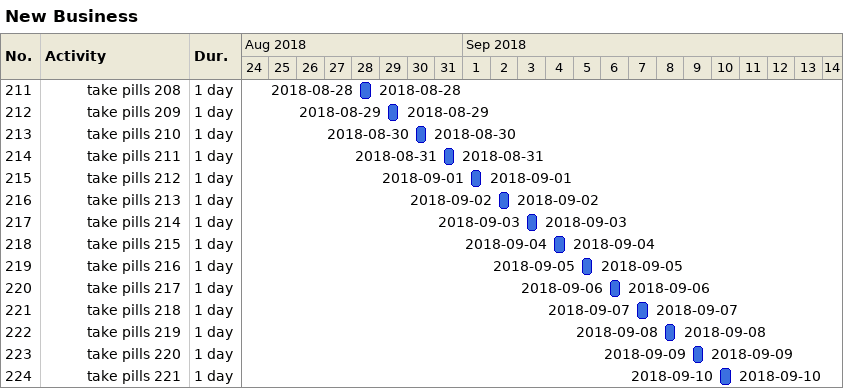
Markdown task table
New Business

| ID | Level | Task | Duration | Start | Finish |
|---|---|---|---|---|---|
| 211 | 4 | take pills 208 | 1d | 2018-08-28 | 2018-08-28 |
| 212 | 4 | take pills 209 | 1d | 2018-08-29 | 2018-08-29 |
| 213 | 4 | take pills 210 | 1d | 2018-08-30 | 2018-08-30 |
| 214 | 4 | take pills 211 | 1d | 2018-08-31 | 2018-08-31 |
| 215 | 4 | take pills 212 | 1d | 2018-09-01 | 2018-09-01 |
| 216 | 4 | take pills 213 | 1d | 2018-09-02 | 2018-09-02 |
| 217 | 4 | take pills 214 | 1d | 2018-09-03 | 2018-09-03 |
| 218 | 4 | take pills 215 | 1d | 2018-09-04 | 2018-09-04 |
| 219 | 4 | take pills 216 | 1d | 2018-09-05 | 2018-09-05 |
| 220 | 4 | take pills 217 | 1d | 2018-09-06 | 2018-09-06 |
| 221 | 4 | take pills 218 | 1d | 2018-09-07 | 2018-09-07 |
| 222 | 4 | take pills 219 | 1d | 2018-09-08 | 2018-09-08 |
| 223 | 4 | take pills 220 | 1d | 2018-09-09 | 2018-09-09 |
| 224 | 4 | take pills 221 | 1d | 2018-09-10 | 2018-09-10 |
